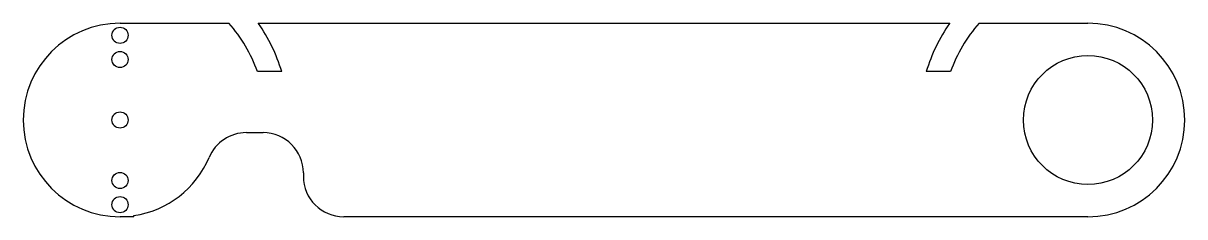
# Model space of a CAD drawing. Header units: millimetres. Extents: x -1.2 to 13.2, y -1.2 to 1.2.
import ezdxf

# ---------------------------------------------------------------- set-up
doc = ezdxf.new("R2010")
doc.units = ezdxf.units.MM

msp = doc.modelspace()

# ---------------------------------------------------------------- linework, layer by layer
at = {"color": 7, "linetype": 'Continuous', "lineweight": 25}
for p, q in [((0, 1.2), (1.35, 1.2)), ((1.713, 1.2), (10.287, 1.2)), ((10.65, 1.2), (12, 1.2)), ((2.004, 0.6), (1.704, 0.6)), ((10.296, 0.6), (9.996, 0.6)), ((1.566, -0.157), (1.773, -0.157)), ((2.273, -0.657), (2.273, -0.7)), ((0.173, -1.2), (0, -1.2)), ((0.173, -1.2), (0.173, -1.186)), ((12, -1.2), (2.773, -1.2))]:
    msp.add_line(p, q, dxfattribs=at)
for centre, radius in [((0, 1.05), 0.1), ((0, 0.75), 0.1), ((12, 0), 0.8), ((0, 0), 0.1), ((0, -0.75), 0.1), ((0, -1.05), 0.1)]:
    msp.add_circle(centre, radius, dxfattribs=at)
for centre, radius, start, end in [((0, 0), 1.2, 90, 270), ((0, 0), 1.806, 19.4013, 41.6335), ((0, 0), 2.092, 16.6703, 35.0107), ((12, 0), 2.092, 144.9893, 163.3297), ((12, 0), 1.806, 138.3665, 160.5987), ((12, 0), 1.2, 270, 90), ((1.566, -0.657), 0.5, 90, 157.2343), ((1.773, -0.657), 0.5, 0, 90), ((0, 0), 1.198, 278.3059, 337.2343), ((2.773, -0.7), 0.5, 180, 270)]:
    msp.add_arc(centre, radius, start, end, dxfattribs=at)

doc.saveas('drawing.dxf')
